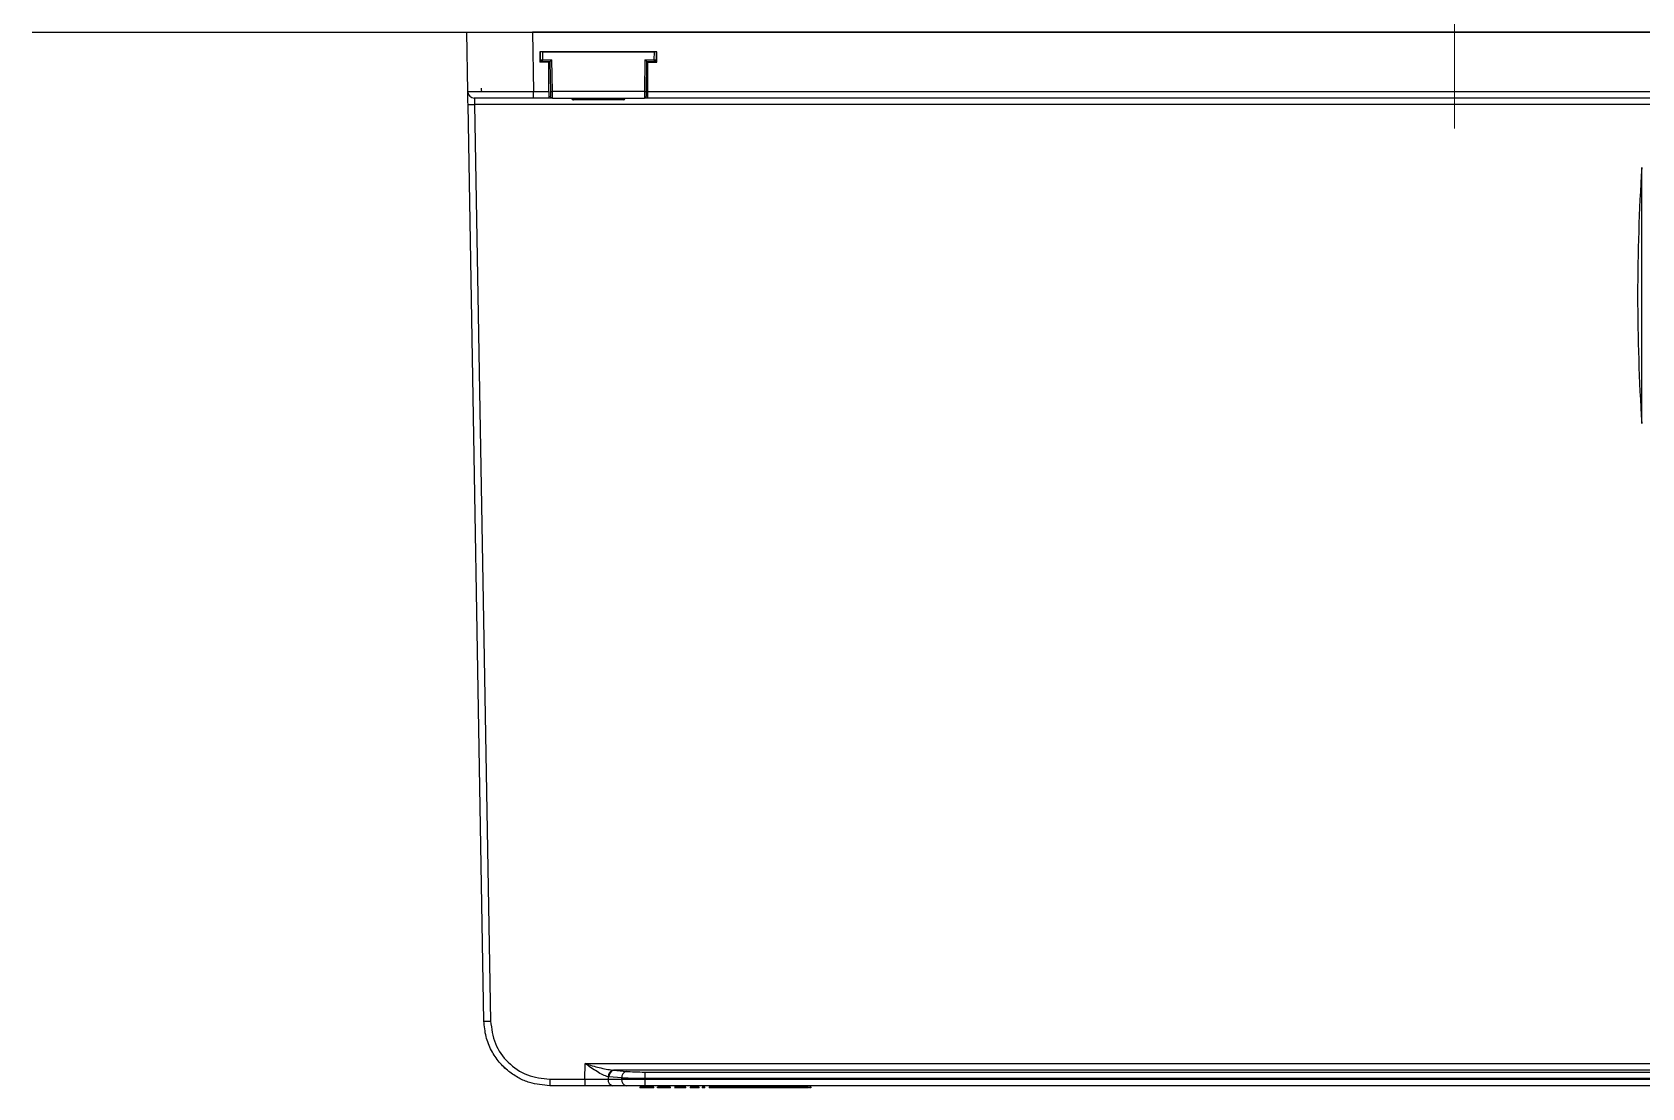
# Model space of a CAD drawing. Extents: x 4885 to 9138, y -729 to 2388.
# Drawn here: x 5897.5 to 6142, y 1845.6 to 2005.9 of the extents above; entities that cross this region are included whole.
import ezdxf

# ---------------------------------------------------------------- set-up
doc = ezdxf.new("R2010")
doc.units = 0
doc.header["$LTSCALE"] = 10
doc.header["$MEASUREMENT"] = 0
doc.linetypes.add('CENTER2', pattern=[28.575, 19.05, -3.175, 3.175, -3.175])
doc.layers.get('0').update_dxf_attribs({"linetype": 'CONTINUOUS'})
doc.layers.add('Cneter', color=1, linetype='CENTER2', lineweight=13)

msp = doc.modelspace()

# ---------------------------------------------------------------- linework, layer by layer
at = {"ltscale": 0.5}
msp.add_line((5897.53, 2005.89), (7377.37, 2005.89), dxfattribs=at)
at = {"color": 7, "linetype": 'Continuous', "lineweight": 25}
for p, q in [((5963.68, 1996.87), (5963.52, 2005.89)), ((5963.52, 2005.89), (5973.52, 2005.89)), ((5973.52, 2005.89), (5973.68, 1996.87)), ((6162.89, 2005.89), (5973.52, 2005.89)), ((5992.42, 2002.89), (5974.62, 2002.89)), ((5974.62, 2002.89), (5974.62, 2001.34)), ((5974.74, 2001.68), (5974.72, 2002.89)), ((5975.02, 2002.89), (5975.04, 2001.68)), ((5975.02, 2002.89), (5992.02, 2002.89)), ((5992, 2001.68), (5992.02, 2002.89)), ((5992.32, 2002.89), (5992.3, 2001.68)), ((5992.42, 2001.34), (5992.42, 2002.89)), ((5976.02, 2001.34), (5974.62, 2001.34)), ((5975.04, 2001.68), (5976.44, 2001.68)), ((5975.04, 2001.39), (5975.04, 2001.68)), ((5976.15, 2001.39), (5975.04, 2001.39)), ((5975.62, 2001.39), (5975.62, 2001.34)), ((5976.02, 2001.39), (5976.02, 2001.34)), ((5976.02, 1996.87), (5976.02, 2001.34)), ((5976.15, 2001.39), (5976.23, 1996.87)), ((5976.53, 1996.87), (5976.44, 2001.68)), ((5990.6, 2001.68), (5990.52, 1996.87)), ((5990.6, 2001.68), (5992, 2001.68)), ((5990.82, 1996.87), (5990.9, 2001.39)), ((5992, 2001.39), (5990.9, 2001.39)), ((5991.02, 2001.39), (5991.02, 2001.34)), ((5991.02, 1996.87), (5991.02, 2001.34)), ((5991.02, 2001.34), (5992.42, 2001.34)), ((5991.42, 2001.34), (5991.42, 2001.39)), ((5992, 2001.68), (5992, 2001.39)), ((5966.14, 1855.71), (5963.72, 1994.9)), ((5964.71, 1994.9), (5967.14, 1855.71)), ((6181.27, 1994.9), (5964.71, 1994.9)), ((5973.68, 1996.87), (5976.02, 1996.87)), ((5973.68, 1995.89), (5973.68, 1996.87)), ((5976.02, 1995.89), (5973.68, 1995.89)), ((5976.02, 1996.87), (5976.02, 1995.89)), ((5976.54, 1995.89), (5976.02, 1995.89)), ((5990.52, 1996.87), (5976.53, 1996.87)), ((5976.54, 1995.89), (5990.51, 1995.89)), ((5979.49, 1995.89), (5979.49, 1995.79)), ((5979.49, 1995.79), (5979.52, 1995.79)), ((5979.52, 1995.79), (5979.52, 1995.89)), ((5979.52, 1995.79), (5979.92, 1995.79)), ((5979.72, 1995.59), (5979.69, 1995.59)), ((5979.92, 1995.59), (5979.72, 1995.59)), ((5979.92, 1995.89), (5979.92, 1995.79)), ((5979.92, 1995.79), (5987.12, 1995.79)), ((5979.92, 1995.59), (5979.92, 1995.79)), ((5987.12, 1995.59), (5979.92, 1995.59)), ((5987.12, 1995.79), (5987.12, 1995.89)), ((5987.12, 1995.59), (5987.12, 1995.79)), ((5987.12, 1995.79), (5987.52, 1995.79)), ((5987.32, 1995.59), (5987.12, 1995.59)), ((5987.35, 1995.59), (5987.32, 1995.59)), ((5987.52, 1995.89), (5987.52, 1995.79)), ((5987.52, 1995.79), (5987.55, 1995.79)), ((5987.55, 1995.79), (5987.55, 1995.89)), ((5990.51, 1995.92), (5990.51, 1995.89)), ((5991.02, 1995.89), (5990.51, 1995.89)), ((5991.02, 1995.89), (5991.02, 1996.87)), ((5991.02, 1996.87), (6181.27, 1996.87)), ((6181.27, 1995.89), (5991.02, 1995.89)), ((6141.99, 1946.45), (6141.99, 1985.32)), ((5965.29, 1904.77), (5965.29, 1904.77)), ((5981.47, 1846.87), (5981.51, 1849.25)), ((5981.51, 1849.25), (6179.02, 1849.25)), ((5985.82, 1848.24), (5987.77, 1848.07)), ((6179.02, 1848.24), (5985.82, 1848.24)), ((5976.14, 1846.87), (5981.47, 1846.87)), ((5976.14, 1846.87), (5976.14, 1845.89)), ((5981.47, 1845.89), (5976.14, 1845.89)), ((5981.47, 1846.87), (5981.47, 1845.89)), ((5985.71, 1845.89), (5981.47, 1845.89)), ((5985.01, 1847.25), (5985.01, 1846.89)), ((5985.01, 1846.89), (5987.06, 1846.89)), ((5987.06, 1847.07), (5985.11, 1847.24)), ((5987.77, 1845.89), (5985.71, 1845.89)), ((5987.06, 1846.89), (5987.06, 1847.07)), ((5987.06, 1846.89), (5990.59, 1846.89)), ((5990.59, 1845.89), (5987.77, 1845.89)), ((5990.59, 1847.97), (5990.59, 1846.97)), ((5990.59, 1847.97), (6179.02, 1847.97)), ((5990.59, 1846.97), (5990.59, 1846.89)), ((6179.02, 1846.97), (5990.59, 1846.97)), ((5990.59, 1846.89), (5990.59, 1845.89)), ((5990.59, 1846.89), (6179.02, 1846.89)), ((6179.02, 1845.89), (5990.59, 1845.89)), ((5989.83, 1845.69), (5989.83, 1845.59)), ((5989.94, 1845.59), (5989.94, 1845.69)), ((5990.88, 1845.59), (5990.88, 1845.69)), ((5991.93, 1845.59), (5991.93, 1845.69)), ((5992.5, 1845.59), (5992.5, 1845.69)), ((5993.37, 1845.59), (5993.37, 1845.69)), ((5993.6, 1845.69), (5993.37, 1845.69)), ((5993.6, 1845.59), (5993.37, 1845.59)), ((5993.6, 1845.59), (5993.6, 1845.69)), ((5994.47, 1845.59), (5994.47, 1845.69)), ((5995.96, 1845.59), (5995.96, 1845.69)), ((5996.72, 1845.69), (5995.96, 1845.69)), ((5996.72, 1845.59), (5995.96, 1845.59)), ((5996.72, 1845.59), (5996.72, 1845.69)), ((5996.8, 1845.59), (5996.8, 1845.69)), ((5997.44, 1845.69), (5997.44, 1845.59)), ((5998.85, 1845.59), (5998.85, 1845.69)), ((5999.28, 1845.69), (5999.28, 1845.59)), ((5999.61, 1845.59), (5999.61, 1845.69)), ((5999.71, 1845.57), (5999.71, 1845.7)), ((6000.34, 1845.7), (6000.34, 1845.57)), ((6000.45, 1845.59), (6000.45, 1845.69)), ((6000.7, 1845.59), (6000.7, 1845.69)), ((6000.93, 1845.59), (6000.93, 1845.69)), ((6000.94, 1845.59), (6000.94, 1845.69)), ((6002.99, 1845.59), (6002.99, 1845.69)), ((6003.5, 1845.69), (6002.99, 1845.69)), ((6003.5, 1845.59), (6002.99, 1845.59)), ((6003.5, 1845.59), (6003.5, 1845.69)), ((6003.7, 1845.59), (6003.7, 1845.69)), ((6003.86, 1845.57), (6003.86, 1845.7)), ((6005.14, 1845.59), (6005.14, 1845.69)), ((6005.45, 1845.59), (6005.45, 1845.69)), ((6007.21, 1845.59), (6007.21, 1845.69)), ((6009.72, 1845.59), (6009.72, 1845.69)), ((6011.49, 1845.59), (6011.49, 1845.69)), ((6014.35, 1845.59), (6014.35, 1845.69)), ((6015.41, 1845.59), (6015.41, 1845.69)), ((6015.47, 1845.59), (6015.47, 1845.69)), ((6015.58, 1845.59), (6015.58, 1845.69)), ((6015.81, 1845.69), (6015.58, 1845.69)), ((6015.81, 1845.59), (6015.58, 1845.59)), ((6015.81, 1845.59), (6015.81, 1845.69)), ((6015.83, 1845.57), (6015.83, 1845.7))]:
    msp.add_line(p, q, dxfattribs=at)
at = {"color": 7, "linetype": 'Continuous', "lineweight": 25, "flags": 128}
for points in [[(5965.8, 1996.86), (5965.79, 1997.15), (5965.78, 1997.39)], [(5963.72, 1994.9), (5963.71, 1995.29), (5963.7, 1995.66), (5963.7, 1996), (5963.69, 1996.29), (5963.69, 1996.54), (5963.68, 1996.72), (5963.68, 1996.83), (5963.68, 1996.87)], [(5976.26, 1996.08), (5976.25, 1996.12), (5976.24, 1996.18)], [(5990.79, 1996.08), (5990.8, 1996.12), (5990.81, 1996.18)], [(5969.5, 1848.41), (5969.13, 1848.75), (5969.12, 1848.77)]]:
    msp.add_lwpolyline(points, dxfattribs=at)
at = {"color": 7, "linetype": 'Continuous', "lineweight": 25}
for centre, radius, start, end in [((5974.89, 2005.98), 4.3, 268.0019, 271.9981), ((5975.04, 2001.69), 0.3, 181, 270), ((5992.15, 2005.98), 4.3, 268.0019, 271.9981), ((5992, 2001.69), 0.3, 270, 359), ((5964.68, 1996.89), 1, 181, 270), ((5964.22, 2009.23), 14.34, 268.0016, 271.9984), ((5976.38, 2001.16), 4.3, 268.0003, 271.9997), ((5976.54, 1996.19), 0.3, 237.3041, 270), ((5979.69, 1995.79), 0.2, 180, 270), ((5979.72, 1995.79), 0.2, 180, 270), ((5987.32, 1995.79), 0.2, 270, 0), ((5987.35, 1995.79), 0.2, 270, 0), ((5990.51, 1996.19), 0.3, 270, 302.7005), ((5990.67, 2001.16), 4.3, 268.0003, 271.9997), ((6441.36, 1965.89), 300, 176.2861, 183.7139), ((5966.64, 1870.03), 14.33, 268.0009, 271.9991), ((5986.02, 1847.28), 1.01, 107.321, 181.628), ((5986.08, 1847.31), 0.964, 105.2908, 183.9738), ((5985.89, 1846.76), 0.893, 171.9492, 258.5793), ((5985.29, 1849.23), 2, 262.0503, 265), ((5987.94, 1846.76), 0.893, 171.9503, 258.5782), ((5988.02, 1847.14), 0.964, 105.2906, 183.9751)]:
    msp.add_arc(centre, radius, start, end, dxfattribs=at)
for centre, major_axis, ratio, start_param, end_param in [((5976.44, 2001.69), (0.295, 0.3), 0.008726, 3.150108, 4.70351), ((5990.6, 2001.69), (-0.295, 0.3), 0.008726, 1.579675, 3.133077), ((5986, 1849.23), (2, 0), 0.5, 4.573641, 4.625123), ((5990.59, 1848.32), (4, 0), 0.087489, 3.926991, 4.712389)]:
    msp.add_ellipse(centre, major_axis=major_axis, ratio=ratio, start_param=start_param, end_param=end_param, dxfattribs=at)
for points, knots in [([(5963.68, 1996.87), (5963.78, 1996.87), (5963.98, 1996.86), (5965.2, 1996.86), (5965.8, 1996.86)], [0, 0, 0, 0, 0.513464, 1, 1, 1, 1]), ([(5973.68, 1995.89), (5972.5, 1995.89), (5970.14, 1995.89), (5967.17, 1995.89), (5965.09, 1995.89), (5964.82, 1995.89), (5964.68, 1995.89)], [0, 0, 0, 0, 0.25001, 0.5, 0.74999, 1, 1, 1, 1]), ([(5964.68, 1995.89), (5964.68, 1995.87), (5964.69, 1995.84), (5964.7, 1995.61), (5964.71, 1995.29), (5964.71, 1995.03), (5964.71, 1994.9)], [0, 0, 0, 0, 0.25, 0.5, 0.75, 1, 1, 1, 1]), ([(5965.8, 1996.86), (5966.28, 1996.86), (5967.26, 1996.86), (5969.17, 1996.86), (5971.34, 1996.86), (5972.89, 1996.87), (5973.68, 1996.87)], [0, 0, 0, 0, 0.240134, 0.486843, 0.74013, 1, 1, 1, 1]), ([(5976.23, 1996.87), (5976.23, 1996.78), (5976.23, 1996.6), (5976.24, 1996.36), (5976.24, 1996.23), (5976.24, 1996.2), (5976.24, 1996.18)], [0, 0, 0, 0, 0.255075, 0.500038, 0.74516, 1, 1, 1, 1]), ([(5976.26, 1996.08), (5976.27, 1996.05), (5976.3, 1996), (5976.37, 1995.94), (5976.45, 1995.9), (5976.51, 1995.9), (5976.54, 1995.91)], [0, 0, 0, 0, 0.249127, 0.505745, 0.759133, 1, 1, 1, 1]), ([(5976.54, 1995.89), (5976.54, 1995.9), (5976.54, 1995.93), (5976.53, 1996.16), (5976.53, 1996.48), (5976.53, 1996.74), (5976.53, 1996.87)], [0, 0, 0, 0, 0.25, 0.5, 0.75, 1, 1, 1, 1]), ([(5990.52, 1996.87), (5990.52, 1996.74), (5990.52, 1996.48), (5990.51, 1996.16), (5990.51, 1995.96), (5990.51, 1995.93), (5990.51, 1995.92)], [0, 0, 0, 0, 0.286145, 0.572289, 0.858435, 1, 1, 1, 1]), ([(5990.51, 1995.91), (5990.53, 1995.9), (5990.59, 1995.9), (5990.68, 1995.94), (5990.75, 1996), (5990.77, 1996.05), (5990.79, 1996.08)], [0, 0, 0, 0, 0.2408733, 0.4942695, 0.7508837, 1, 1, 1, 1]), ([(5990.81, 1996.18), (5990.81, 1996.2), (5990.81, 1996.23), (5990.81, 1996.36), (5990.81, 1996.6), (5990.82, 1996.78), (5990.82, 1996.87)], [0, 0, 0, 0, 0.255093, 0.499962, 0.74467, 1, 1, 1, 1]), ([(5976.14, 1845.89), (5975.11, 1845.98), (5973.48, 1846.12), (5971.41, 1847.02), (5969.83, 1848.05), (5968.39, 1849.46), (5967.2, 1851.24), (5966.35, 1853.36), (5966.21, 1854.91), (5966.14, 1855.71)], [0, 0, 0, 0, 0.199901, 0.312576, 0.433528, 0.562751, 0.700242, 0.845993, 1, 1, 1, 1]), ([(5967.14, 1855.71), (5967.3, 1854.55), (5967.6, 1852.22), (5969.69, 1849.3), (5972.64, 1847.26), (5974.98, 1847), (5976.14, 1846.87)], [0, 0, 0, 0, 0.250018, 0.500025, 0.750017, 1, 1, 1, 1]), ([(5985.01, 1847.25), (5984.74, 1847.33), (5984.2, 1847.49), (5983.02, 1848.2), (5982.11, 1848.83), (5981.51, 1849.25)], [0, 0, 0, 0, 0.249847, 0.500112, 1, 1, 1, 1]), ([(5981.51, 1849.25), (5982.23, 1849.03), (5983.66, 1848.6), (5985.04, 1848.36), (5985.72, 1848.24)], [0, 0, 0, 0, 0.503143, 1, 1, 1, 1]), ([(5981.47, 1846.87), (5981.8, 1846.87), (5982.45, 1846.88), (5983.39, 1846.88), (5984.27, 1846.88), (5984.76, 1846.88), (5985.01, 1846.89)], [0, 0, 0, 0, 0.250001, 0.5, 0.749999, 1, 1, 1, 1]), ([(5990.59, 1846.97), (5989.96, 1846.97), (5988.99, 1846.98), (5987.82, 1847.02), (5987.31, 1847.06), (5987.06, 1847.07)], [0, 0, 0, 0, 0.485043, 0.739045, 1, 1, 1, 1]), ([(5989.94, 1845.69), (5989.92, 1845.69), (5989.89, 1845.69), (5989.85, 1845.69), (5989.83, 1845.69), (5989.83, 1845.69), (5989.83, 1845.69), (5989.83, 1845.69), (5989.83, 1845.69), (5989.83, 1845.69), (5989.83, 1845.69), (5989.83, 1845.69), (5989.83, 1845.69), (5989.83, 1845.69), (5989.83, 1845.69), (5989.83, 1845.69), (5989.83, 1845.69)], [0, 0, 0, 0, 0.106889, 0.202765, 0.307746, 0.35603, 0.377922, 0.387696, 0.392029, 0.393938, 0.39478, 0.39515, 0.395314, 0.395388, 0.395442, 1, 1, 1, 1]), ([(5989.94, 1845.59), (5989.92, 1845.59), (5989.89, 1845.59), (5989.85, 1845.59), (5989.83, 1845.59), (5989.83, 1845.59), (5989.83, 1845.59), (5989.83, 1845.59), (5989.83, 1845.59), (5989.83, 1845.59), (5989.83, 1845.59), (5989.83, 1845.59), (5989.83, 1845.59), (5989.83, 1845.59), (5989.83, 1845.59), (5989.83, 1845.59), (5989.83, 1845.59)], [0, 0, 0, 0, 0.106889, 0.202765, 0.307746, 0.35603, 0.377922, 0.387696, 0.392029, 0.393938, 0.39478, 0.39515, 0.395314, 0.395388, 0.395442, 1, 1, 1, 1]), ([(5990.88, 1845.69), (5990.86, 1845.69), (5990.81, 1845.69), (5990.49, 1845.69), (5990.21, 1845.69), (5989.94, 1845.69)], [0, 0, 0, 0, 0.0849396, 0.1516403, 1, 1, 1, 1]), ([(5990.88, 1845.59), (5990.86, 1845.59), (5990.81, 1845.59), (5990.49, 1845.59), (5990.21, 1845.59), (5989.94, 1845.59)], [0, 0, 0, 0, 0.0849396, 0.1516403, 1, 1, 1, 1]), ([(5991.93, 1845.69), (5991.93, 1845.69), (5991.93, 1845.69), (5991.94, 1845.69), (5991.91, 1845.69), (5991.75, 1845.69), (5991.52, 1845.69), (5991.23, 1845.69), (5991, 1845.69), (5990.88, 1845.69)], [0, 0, 0, 0, 0.062387, 0.124771, 0.36681, 0.522128, 0.669386, 0.824173, 1, 1, 1, 1]), ([(5991.93, 1845.59), (5991.93, 1845.59), (5991.93, 1845.59), (5991.94, 1845.59), (5991.91, 1845.59), (5991.75, 1845.59), (5991.52, 1845.59), (5991.23, 1845.59), (5991, 1845.59), (5990.88, 1845.59)], [0, 0, 0, 0, 0.062387, 0.124771, 0.36681, 0.522128, 0.669386, 0.824173, 1, 1, 1, 1]), ([(5993.37, 1845.69), (5993.27, 1845.69), (5993.09, 1845.69), (5992.84, 1845.69), (5992.64, 1845.69), (5992.52, 1845.69), (5992.51, 1845.69), (5992.5, 1845.69)], [0, 0, 0, 0, 0.221452, 0.403354, 0.564052, 0.760383, 1, 1, 1, 1]), ([(5993.37, 1845.59), (5993.27, 1845.59), (5993.09, 1845.59), (5992.84, 1845.59), (5992.64, 1845.59), (5992.52, 1845.59), (5992.51, 1845.59), (5992.5, 1845.59)], [0, 0, 0, 0, 0.221452, 0.403354, 0.564052, 0.760383, 1, 1, 1, 1]), ([(5994.47, 1845.69), (5994.47, 1845.69), (5994.46, 1845.69), (5994.37, 1845.69), (5994.2, 1845.69), (5993.93, 1845.69), (5993.72, 1845.69), (5993.6, 1845.69)], [0, 0, 0, 0, 0.206681, 0.378706, 0.537144, 0.742123, 1, 1, 1, 1]), ([(5994.47, 1845.59), (5994.47, 1845.59), (5994.46, 1845.59), (5994.37, 1845.59), (5994.2, 1845.59), (5993.93, 1845.59), (5993.72, 1845.59), (5993.6, 1845.59)], [0, 0, 0, 0, 0.206681, 0.378706, 0.537144, 0.742123, 1, 1, 1, 1]), ([(5995.96, 1845.69), (5995.86, 1845.69), (5995.68, 1845.69), (5995.43, 1845.69), (5995.25, 1845.69), (5995.08, 1845.69), (5995.1, 1845.69), (5995.09, 1845.69), (5995.09, 1845.69), (5995.09, 1845.69)], [0, 0, 0, 0, 0.1206617, 0.2205288, 0.3076289, 0.3936868, 0.5995655, 0.8190955, 1, 1, 1, 1]), ([(5995.96, 1845.59), (5995.86, 1845.59), (5995.68, 1845.59), (5995.43, 1845.59), (5995.25, 1845.59), (5995.08, 1845.59), (5995.1, 1845.59), (5995.09, 1845.59), (5995.09, 1845.59), (5995.09, 1845.59)], [0, 0, 0, 0, 0.140675, 0.257107, 0.358654, 0.458986, 0.699014, 0.954956, 1, 1, 1, 1]), ([(5996.8, 1845.69), (5996.78, 1845.69), (5996.76, 1845.69), (5996.73, 1845.69), (5996.72, 1845.69)], [0, 0, 0, 0, 0.5596061, 1, 1, 1, 1]), ([(5996.8, 1845.59), (5996.78, 1845.59), (5996.76, 1845.59), (5996.73, 1845.59), (5996.72, 1845.59)], [0, 0, 0, 0, 0.5596061, 1, 1, 1, 1]), ([(5998.85, 1845.69), (5998.69, 1845.69), (5998.43, 1845.69), (5998.14, 1845.69), (5998.01, 1845.69), (5997.96, 1845.69), (5997.91, 1845.69), (5997.87, 1845.69), (5997.86, 1845.69), (5997.87, 1845.69), (5997.87, 1845.69), (5997.87, 1845.69), (5997.87, 1845.69), (5997.87, 1845.69), (5997.87, 1845.69), (5997.86, 1845.69), (5997.85, 1845.69), (5997.83, 1845.69), (5997.77, 1845.69), (5997.65, 1845.69), (5997.54, 1845.69), (5997.48, 1845.69), (5997.46, 1845.69), (5997.44, 1845.69), (5997.44, 1845.69), (5997.44, 1845.69), (5997.44, 1845.69), (5997.44, 1845.69), (5997.44, 1845.69), (5997.44, 1845.69), (5997.44, 1845.69), (5997.44, 1845.69), (5997.44, 1845.69), (5997.44, 1845.69), (5997.44, 1845.69), (5997.44, 1845.69), (5997.44, 1845.69)], [0, 0, 0, 0, 0.081729, 0.132911, 0.14468, 0.154318, 0.162523, 0.176656, 0.190904, 0.268368, 0.380624, 0.479409, 0.522875, 0.53995, 0.557026, 0.562658, 0.568254, 0.57386, 0.579456, 0.603778, 0.62875, 0.634583, 0.640286, 0.64657, 0.649347, 0.650577, 0.651121, 0.651362, 0.651467, 0.651514, 0.651534, 0.651543, 0.651548, 0.65155, 0.944248, 1, 1, 1, 1]), ([(5998.85, 1845.59), (5998.69, 1845.59), (5998.43, 1845.59), (5998.14, 1845.59), (5998.01, 1845.59), (5997.96, 1845.59), (5997.91, 1845.59), (5997.87, 1845.59), (5997.86, 1845.59), (5997.87, 1845.59), (5997.87, 1845.59), (5997.87, 1845.59), (5997.87, 1845.59), (5997.87, 1845.59), (5997.87, 1845.59), (5997.86, 1845.59), (5997.85, 1845.59), (5997.83, 1845.59), (5997.77, 1845.59), (5997.65, 1845.59), (5997.54, 1845.59), (5997.48, 1845.59), (5997.46, 1845.59), (5997.44, 1845.59), (5997.44, 1845.59), (5997.44, 1845.59), (5997.44, 1845.59), (5997.44, 1845.59), (5997.44, 1845.59), (5997.44, 1845.59), (5997.44, 1845.59), (5997.44, 1845.59), (5997.44, 1845.59), (5997.44, 1845.59), (5997.44, 1845.59), (5997.44, 1845.59), (5997.44, 1845.59)], [0, 0, 0, 0, 0.081729, 0.132911, 0.14468, 0.154318, 0.162523, 0.176656, 0.190904, 0.268368, 0.380624, 0.479409, 0.522875, 0.53995, 0.557026, 0.562658, 0.568254, 0.57386, 0.579456, 0.603778, 0.62875, 0.634583, 0.640286, 0.64657, 0.649347, 0.650577, 0.651121, 0.651362, 0.651467, 0.651514, 0.651534, 0.651543, 0.651548, 0.65155, 0.944248, 1, 1, 1, 1]), ([(5999.61, 1845.69), (5999.53, 1845.69), (5999.45, 1845.69), (5999.34, 1845.69), (5999.31, 1845.69), (5999.29, 1845.69), (5999.28, 1845.69), (5999.28, 1845.69), (5999.28, 1845.69), (5999.28, 1845.69), (5999.28, 1845.69), (5999.28, 1845.69), (5999.28, 1845.69), (5999.28, 1845.69), (5999.28, 1845.69), (5999.28, 1845.69), (5999.28, 1845.69), (5999.28, 1845.69)], [0, 0, 0, 0, 0.251553, 0.30385, 0.351139, 0.402444, 0.425005, 0.434928, 0.439296, 0.441217, 0.442062, 0.442434, 0.442597, 0.442668, 0.4427, 0.442726, 1, 1, 1, 1]), ([(5999.61, 1845.59), (5999.53, 1845.59), (5999.45, 1845.59), (5999.34, 1845.59), (5999.31, 1845.59), (5999.29, 1845.59), (5999.28, 1845.59), (5999.28, 1845.59), (5999.28, 1845.59), (5999.28, 1845.59), (5999.28, 1845.59), (5999.28, 1845.59), (5999.28, 1845.59), (5999.28, 1845.59), (5999.28, 1845.59), (5999.28, 1845.59), (5999.28, 1845.59), (5999.28, 1845.59)], [0, 0, 0, 0, 0.251553, 0.30385, 0.351139, 0.402444, 0.425005, 0.434928, 0.439296, 0.441217, 0.442062, 0.442434, 0.442597, 0.442668, 0.4427, 0.442726, 1, 1, 1, 1]), ([(5999.71, 1845.69), (5999.71, 1845.69), (5999.71, 1845.69), (5999.68, 1845.69), (5999.65, 1845.69), (5999.62, 1845.69), (5999.61, 1845.69)], [0, 0, 0, 0, 0.256285, 0.500099, 0.743871, 1, 1, 1, 1]), ([(5999.71, 1845.59), (5999.71, 1845.59), (5999.71, 1845.59), (5999.68, 1845.59), (5999.65, 1845.59), (5999.62, 1845.59), (5999.61, 1845.59)], [0, 0, 0, 0, 0.256285, 0.500099, 0.743871, 1, 1, 1, 1]), ([(6000.45, 1845.69), (6000.42, 1845.69), (6000.36, 1845.69), (6000.35, 1845.69), (6000.34, 1845.69)], [0, 0, 0, 0, 0.531289, 1, 1, 1, 1]), ([(6000.45, 1845.59), (6000.42, 1845.59), (6000.36, 1845.59), (6000.35, 1845.59), (6000.34, 1845.59)], [0, 0, 0, 0, 0.531289, 1, 1, 1, 1]), ([(6000.7, 1845.69), (6000.65, 1845.69), (6000.56, 1845.69), (6000.48, 1845.69), (6000.45, 1845.69)], [0, 0, 0, 0, 0.542099, 1, 1, 1, 1]), ([(6000.7, 1845.59), (6000.65, 1845.59), (6000.56, 1845.59), (6000.48, 1845.59), (6000.45, 1845.59)], [0, 0, 0, 0, 0.542099, 1, 1, 1, 1]), ([(6000.9, 1845.69), (6000.87, 1845.69), (6000.81, 1845.69), (6000.74, 1845.69), (6000.7, 1845.69)], [0, 0, 0, 0, 0.489208, 1, 1, 1, 1]), ([(6000.9, 1845.59), (6000.87, 1845.59), (6000.81, 1845.59), (6000.74, 1845.59), (6000.7, 1845.59)], [0, 0, 0, 0, 0.489208, 1, 1, 1, 1]), ([(6000.94, 1845.69), (6000.94, 1845.69), (6000.93, 1845.69), (6000.93, 1845.69), (6000.93, 1845.69)], [0, 0, 0, 0, 0.560576, 1, 1, 1, 1]), ([(6000.94, 1845.59), (6000.94, 1845.59), (6000.93, 1845.59), (6000.93, 1845.59), (6000.93, 1845.59)], [0, 0, 0, 0, 0.560576, 1, 1, 1, 1]), ([(6002.99, 1845.69), (6002.73, 1845.69), (6002.24, 1845.69), (6001.63, 1845.69), (6001.2, 1845.69), (6001.03, 1845.69), (6000.94, 1845.69)], [0, 0, 0, 0, 0.323196, 0.600127, 0.800172, 1, 1, 1, 1]), ([(6002.99, 1845.59), (6002.73, 1845.59), (6002.24, 1845.59), (6001.63, 1845.59), (6001.2, 1845.59), (6001.03, 1845.59), (6000.94, 1845.59)], [0, 0, 0, 0, 0.323196, 0.600127, 0.800172, 1, 1, 1, 1]), ([(6002.06, 1845.69), (6001.97, 1845.69), (6001.81, 1845.69), (6001.66, 1845.69), (6001.59, 1845.69)], [0, 0, 0, 0, 0.554401, 1, 1, 1, 1]), ([(6002.06, 1845.59), (6001.97, 1845.59), (6001.81, 1845.59), (6001.66, 1845.59), (6001.59, 1845.59)], [0, 0, 0, 0, 0.554401, 1, 1, 1, 1]), ([(6005.14, 1845.69), (6004.84, 1845.69), (6004.3, 1845.69), (6003.75, 1845.69), (6003.5, 1845.69)], [0, 0, 0, 0, 0.54971, 1, 1, 1, 1]), ([(6005.14, 1845.59), (6004.84, 1845.59), (6004.3, 1845.59), (6003.75, 1845.59), (6003.5, 1845.59)], [0, 0, 0, 0, 0.54971, 1, 1, 1, 1]), ([(6003.7, 1845.69), (6003.67, 1845.69), (6003.62, 1845.69), (6003.56, 1845.69), (6003.53, 1845.69)], [0, 0, 0, 0, 0.560623, 1, 1, 1, 1]), ([(6003.7, 1845.59), (6003.67, 1845.59), (6003.62, 1845.59), (6003.56, 1845.59), (6003.53, 1845.59)], [0, 0, 0, 0, 0.560668, 1, 1, 1, 1]), ([(6005.45, 1845.69), (6005.39, 1845.69), (6005.29, 1845.69), (6005.18, 1845.69), (6005.14, 1845.69)], [0, 0, 0, 0, 0.559889, 1, 1, 1, 1]), ([(6005.45, 1845.59), (6005.39, 1845.59), (6005.29, 1845.59), (6005.18, 1845.59), (6005.14, 1845.59)], [0, 0, 0, 0, 0.559889, 1, 1, 1, 1]), ([(6007.21, 1845.69), (6006.89, 1845.69), (6006.31, 1845.69), (6005.71, 1845.69), (6005.45, 1845.69)], [0, 0, 0, 0, 0.559107, 1, 1, 1, 1]), ([(6007.21, 1845.59), (6006.89, 1845.59), (6006.31, 1845.59), (6005.71, 1845.59), (6005.45, 1845.59)], [0, 0, 0, 0, 0.559107, 1, 1, 1, 1]), ([(6009.72, 1845.69), (6009.24, 1845.69), (6008.39, 1845.69), (6007.57, 1845.69), (6007.21, 1845.69)], [0, 0, 0, 0, 0.563195, 1, 1, 1, 1]), ([(6009.72, 1845.59), (6009.24, 1845.59), (6008.39, 1845.59), (6007.57, 1845.59), (6007.21, 1845.59)], [0, 0, 0, 0, 0.563195, 1, 1, 1, 1]), ([(6011.49, 1845.69), (6011.15, 1845.69), (6010.56, 1845.69), (6009.97, 1845.69), (6009.72, 1845.69)], [0, 0, 0, 0, 0.576829, 1, 1, 1, 1]), ([(6011.49, 1845.59), (6011.15, 1845.59), (6010.56, 1845.59), (6009.97, 1845.59), (6009.72, 1845.59)], [0, 0, 0, 0, 0.576829, 1, 1, 1, 1]), ([(6014.35, 1845.69), (6014.13, 1845.69), (6013.68, 1845.69), (6012.7, 1845.69), (6011.95, 1845.69), (6011.49, 1845.69)], [0, 0, 0, 0, 0.2936259, 0.5726162, 1, 1, 1, 1]), ([(6014.35, 1845.59), (6014.13, 1845.59), (6013.68, 1845.59), (6012.7, 1845.59), (6011.95, 1845.59), (6011.49, 1845.59)], [0, 0, 0, 0, 0.2936259, 0.5726162, 1, 1, 1, 1]), ([(6015.41, 1845.69), (6015.32, 1845.69), (6015.16, 1845.69), (6014.59, 1845.69), (6014.35, 1845.69)], [0, 0, 0, 0, 0.588254, 1, 1, 1, 1]), ([(6015.41, 1845.59), (6015.32, 1845.59), (6015.16, 1845.59), (6014.59, 1845.59), (6014.35, 1845.59)], [0, 0, 0, 0, 0.588254, 1, 1, 1, 1])]:
    msp.add_open_spline(points, degree=3, knots=knots, dxfattribs=at)
at = {"layer": 'Cneter', "lineweight": 5, "ltscale": 0.5}
msp.add_open_spline([(6113.52, 2029.24), (6113.52, 1996.24), (6113.52, 1991.24)], degree=1, knots=[0, 0, 0.868421, 1, 1], dxfattribs=at)

doc.saveas('drawing.dxf')
